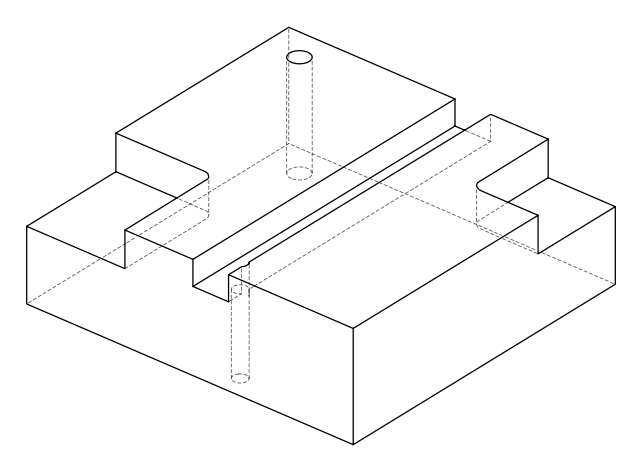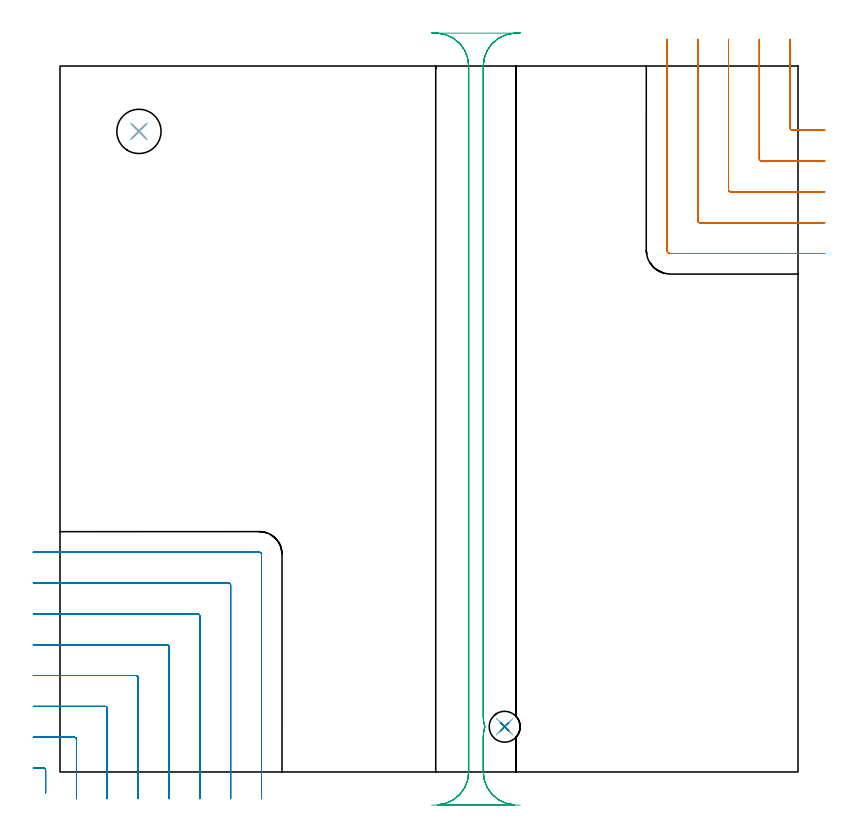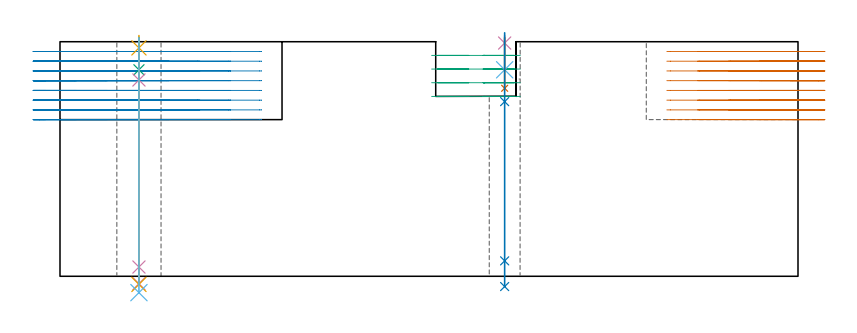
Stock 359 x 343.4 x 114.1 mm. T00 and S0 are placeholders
(PLAN: 12 operations, 9 tool changes, 37.7 min)
(1 MILL_CORNER_NOTCH_RECTANGULAR | CORNER_NOTCH_RECTANGULAR | UGT0201_094 | Follow Part, ap 5, ae 75% | 10.72 min | 281977 mm3)
(2 MILL_CORNER_NOTCH_RECTANGULAR_1 | CORNER_NOTCH_RECTANGULAR_1 | UGT0201_094 | Follow Part, ap 5, ae 75% | 17.76 min | 477557 mm3)
(3 MILL_RECTANGULAR_SLOT | SLOT_RECTANGULAR | UGT0201_004 | Follow Part, ap 8, ae 75% | 6.72 min | 357354 mm3)
(4 SPOT_DRILL | STEP1HOLE | NXT0321_9005460120000 | 0.03 min | 0 mm3)
(5 SPOT_DRILL_1 | STEP1HOLE_1 | NXT0321_9005460120000 | 0.05 min | 190 mm3)
(6 DRILL_BLIND_HOLE_INTO_CENTER | STEP1HOLE | NXT0301_062 | 0.06 min | 0 mm3)
(7 DRILL_TO_ENLARGE_BLIND_HOLE | STEP1HOLE | UGT0301_281 | 0.1 min | 189 mm3)
(8 GUN_DRILL_THROUGH_HOLE | STEP1HOLE | UGT0307_012 | 0.68 min | 15406 mm3)
(9 DRILL_BLIND_HOLE_INTO_CENTER_1 | STEP1HOLE_1 | NXT0301_062 | 0.06 min | 728 mm3)
(10 GUN_DRILL_THROUGH_HOLE_1 | STEP1HOLE_1 | UGT0307_006 | 0.55 min | 6438 mm3)
(11 DRILL_TO_ENLARGE_THROUGH_HOLE | STEP1HOLE_1 | NXT0301_102 | 0.48 min | 8961 mm3)
(12 DRILL_TO_ENLARGE_THROUGH_HOLE_1 | STEP1HOLE_1 | UGT0301_052 | 0.5 min | 25105 mm3)
(TOOL UGT0201_094 | End mill 20 mm | D20 FL38 Z4)
(TOOL UGT0201_004 | End Mill 32 mm | D32 FL53 Z6)
(TOOL NXT0321_9005460120000 | NC Spot Drill, 142deg, 12mm, Carbide, Uncoated | D12 PA142 FL30 Z2)
(TOOL NXT0301_062 | Carbide Drill 9.1mm [860.1-0910-027A1-MM 2214] | D9.1 PA140 FL47 Z2)
(TOOL UGT0301_281 | Twist Drill 15.1 mm | D15.1 PA118 FL120 Z2)
(TOOL UGT0307_012 | Gun Drill 15 mm | D15 PA130 FL24 Z1)
(TOOL UGT0307_006 | Gun Drill 9 mm | D9 PA130 FL24 Z1)
(TOOL NXT0301_102 | Carbide Drill 13.5mm [860.1-1350-108A1-MM 2214] | D13.5 PA140 FL123 Z2)
(TOOL UGT0301_052 | Twist Drill 21.5 mm | D21.5 PA118 FL150 Z2)
(OP 1 MILL_CORNER_NOTCH_RECTANGULAR)
G17 G21 G94 G90
T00 M6
G54
G17 G0 G90 X355.2 Y356.4 S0 M3
G43 Z124.1 H0
Z109.362
G94 G1 Y353.4 F250.
Y313.194 F500.
G3 X356.194 Y312.2 R1.
G1 X369.
X372. F250.
G0 Z124.1
X340.2 Y356.4
Z109.362
G1 Y353.4
Y298.195 F500.
G3 X341.195 Y297.2 R1.
G1 X369.
X372. F250.
G0 Z124.1
X325.2 Y356.4
Z109.362
G1 Y353.4
Y283.195 F500.
G3 X326.195 Y282.2 R1.
G1 X369.
X372. F250.
G0 Z124.1
X310.2 Y356.4
Z109.362
G1 Y353.4
Y268.195 F500.
G3 X311.195 Y267.2 R1.
G1 X369.
X372. F250.
G0 Z124.1
X295.2 Y356.4
Z109.362
G1 Y353.4
Y253.9 F500.
G3 X296.9 Y252.2 R1.7
G1 X369.
X372. F250.
G0 Z124.1
X355.2 Y356.4
Z104.625
G1 Y353.4
Y313.194 F500.
G3 X356.194 Y312.2 R1.
G1 X369.
X372. F250.
G0 Z124.1
X340.2 Y356.4
Z104.625
G1 Y353.4
Y298.195 F500.
G3 X341.195 Y297.2 R1.
G1 X369.
X372. F250.
G0 Z124.1
X325.2 Y356.4
Z104.625
G1 Y353.4
Y283.195 F500.
G3 X326.195 Y282.2 R1.
G1 X369.
X372. F250.
G0 Z124.1
X310.2 Y356.4
Z104.625
G1 Y353.4
Y268.195 F500.
G3 X311.195 Y267.2 R1.
G1 X369.
X372. F250.
G0 Z124.1
X295.2 Y356.4
Z104.625
G1 Y353.4
Y253.9 F500.
G3 X296.9 Y252.2 R1.7
G1 X369.
X372. F250.
G0 Z124.1
X355.2 Y356.4
Z99.887
G1 Y353.4
Y313.194 F500.
G3 X356.194 Y312.2 R1.
G1 X369.
X372. F250.
G0 Z124.1
X340.2 Y356.4
Z99.887
G1 Y353.4
Y298.195 F500.
G3 X341.195 Y297.2 R1.
G1 X369.
X372. F250.
G0 Z124.1
X325.2 Y356.4
Z99.887
G1 Y353.4
Y283.195 F500.
G3 X326.195 Y282.2 R1.
G1 X369.
X372. F250.
G0 Z124.1
X310.2 Y356.4
Z99.887
G1 Y353.4
Y268.195 F500.
G3 X311.195 Y267.2 R1.
G1 X369.
X372. F250.
G0 Z124.1
X295.2 Y356.4
Z99.887
G1 Y353.4
Y253.9 F500.
G3 X296.9 Y252.2 R1.7
G1 X369.
X372. F250.
G0 Z124.1
X355.2 Y356.4
Z95.15
G1 Y353.4
Y313.194 F500.
G3 X356.194 Y312.2 R1.
G1 X369.
X372. F250.
G0 Z124.1
X340.2 Y356.4
Z95.15
G1 Y353.4
Y298.195 F500.
G3 X341.195 Y297.2 R1.
G1 X369.
X372. F250.
G0 Z124.1
X325.2 Y356.4
Z95.15
G1 Y353.4
Y283.195 F500.
G3 X326.195 Y282.2 R1.
G1 X369.
X372. F250.
G0 Z124.1
X310.2 Y356.4
Z95.15
G1 Y353.4
Y268.195 F500.
G3 X311.195 Y267.2 R1.
G1 X369.
X372. F250.
G0 Z124.1
X295.2 Y356.4
Z95.15
G1 Y353.4
Y253.9 F500.
G3 X296.9 Y252.2 R1.7
G1 X369.
X372. F250.
G0 Z124.1
X355.2 Y356.4
Z90.412
G1 Y353.4
Y313.194 F500.
G3 X356.194 Y312.2 R1.
G1 X369.
X372. F250.
G0 Z124.1
X340.2 Y356.4
Z90.412
G1 Y353.4
Y298.195 F500.
G3 X341.195 Y297.2 R1.
G1 X369.
X372. F250.
G0 Z124.1
X325.2 Y356.4
Z90.412
G1 Y353.4
Y283.195 F500.
G3 X326.195 Y282.2 R1.
G1 X369.
X372. F250.
G0 Z124.1
X310.2 Y356.4
Z90.412
G1 Y353.4
Y268.195 F500.
G3 X311.195 Y267.2 R1.
G1 X369.
X372. F250.
G0 Z124.1
X295.2 Y356.4
Z90.412
G1 Y353.4
Y253.9 F500.
G3 X296.9 Y252.2 R1.7
G1 X369.
X372. F250.
G0 Z124.1
X355.2 Y356.4
Z85.675
G1 Y353.4
Y313.194 F500.
G3 X356.194 Y312.2 R1.
G1 X369.
X372. F250.
G0 Z124.1
X340.2 Y356.4
Z85.675
G1 Y353.4
Y298.195 F500.
G3 X341.195 Y297.2 R1.
G1 X369.
X372. F250.
G0 Z124.1
X325.2 Y356.4
Z85.675
G1 Y353.4
Y283.195 F500.
G3 X326.195 Y282.2 R1.
G1 X369.
X372. F250.
G0 Z124.1
X310.2 Y356.4
Z85.675
G1 Y353.4
Y268.195 F500.
G3 X311.195 Y267.2 R1.
G1 X369.
X372. F250.
G0 Z124.1
X295.2 Y356.4
Z85.675
G1 Y353.4
Y253.9 F500.
G3 X296.9 Y252.2 R1.7
G1 X369.
X372. F250.
G0 Z124.1
X355.2 Y356.4
Z80.937
G1 Y353.4
Y313.194 F500.
G3 X356.194 Y312.2 R1.
G1 X369.
X372. F250.
G0 Z124.1
X340.2 Y356.4
Z80.937
G1 Y353.4
Y298.195 F500.
G3 X341.195 Y297.2 R1.
G1 X369.
X372. F250.
G0 Z124.1
X325.2 Y356.4
Z80.937
G1 Y353.4
Y283.195 F500.
G3 X326.195 Y282.2 R1.
G1 X369.
X372. F250.
G0 Z124.1
X310.2 Y356.4
Z80.937
G1 Y353.4
Y268.195 F500.
G3 X311.195 Y267.2 R1.
G1 X369.
X372. F250.
G0 Z124.1
X295.2 Y356.4
Z80.937
G1 Y353.4
Y253.9 F500.
G3 X296.9 Y252.2 R1.7
G1 X369.
X372. F250.
G0 Z124.1
X355.2 Y356.4
Z76.2
G1 Y353.4
Y313.194 F500.
G3 X356.194 Y312.2 R1.
G1 X369.
X372. F250.
G0 Z124.1
X340.2 Y356.4
Z76.2
G1 Y353.4
Y298.195 F500.
G3 X341.195 Y297.2 R1.
G1 X369.
X372. F250.
G0 Z124.1
X325.2 Y356.4
Z76.2
G1 Y353.4
Y283.195 F500.
G3 X326.195 Y282.2 R1.
G1 X369.
X372. F250.
G0 Z124.1
X310.2 Y356.4
Z76.2
G1 Y353.4
Y268.195 F500.
G3 X311.195 Y267.2 R1.
G1 X369.
X372. F250.
G0 Z124.1
X295.2 Y356.4
Z76.2
G1 Y353.4
Y253.9 F500.
G3 X296.9 Y252.2 R1.7
G1 X369.
X372. F250.
G0 Z124.1
M5
M2
(OP 2 MILL_CORNER_NOTCH_RECTANGULAR_1)
G17 G21 G94 G90
T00 M6
G54
G17 G0 G90 X-7. Y-10.141 S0 M3
G43 Z124.1 H0
Z109.362
G94 G1 Y-7.141 F250.
Y0.907 F500.
G3 X-7.993 Y1.9 R1.
G1 X-10.
X-13. F250.
G0 Z124.1
X8. Y-13.
Z109.362
G1 Y-10.
Y15.907 F500.
G3 X7.007 Y16.9 R1.
G1 X-10.
X-13. F250.
G0 Z124.1
X23. Y-13.
Z109.362
G1 Y-10.
Y30.906 F500.
G3 X22.006 Y31.9 R1.
G1 X-10.
X-13. F250.
G0 Z124.1
X38. Y-13.
Z109.362
G1 Y-10.
Y45.906 F500.
G3 X37.006 Y46.9 R1.
G1 X-10.
X-13. F250.
G0 Z124.1
X53. Y-13.
Z109.362
G1 Y-10.
Y60.905 F500.
G3 X52.005 Y61.9 R1.
G1 X-10.
X-13. F250.
G0 Z124.1
X68. Y-13.
Z109.362
G1 Y-10.
Y75.905 F500.
G3 X67.005 Y76.9 R1.
G1 X-10.
X-13. F250.
G0 Z124.1
X83. Y-13.
Z109.362
G1 Y-10.
Y90.905 F500.
G3 X82.005 Y91.9 R1.
G1 X-10.
X-13. F250.
G0 Z124.1
X98. Y-13.
Z109.362
G1 Y-10.
Y105.905 F500.
G3 X97.005 Y106.9 R1.
G1 X-10.
X-13. F250.
G0 Z124.1
X-7. Y-10.141
Z104.625
G1 Y-7.141
Y0.907 F500.
G3 X-7.993 Y1.9 R1.
G1 X-10.
X-13. F250.
G0 Z124.1
X8. Y-13.
Z104.625
G1 Y-10.
Y15.907 F500.
G3 X7.007 Y16.9 R1.
G1 X-10.
X-13. F250.
G0 Z124.1
X23. Y-13.
Z104.625
G1 Y-10.
Y30.906 F500.
G3 X22.006 Y31.9 R1.
G1 X-10.
X-13. F250.
G0 Z124.1
X38. Y-13.
Z104.625
G1 Y-10.
Y45.906 F500.
G3 X37.006 Y46.9 R1.
G1 X-10.
X-13. F250.
G0 Z124.1
X53. Y-13.
Z104.625
G1 Y-10.
Y60.905 F500.
G3 X52.005 Y61.9 R1.
G1 X-10.
X-13. F250.
G0 Z124.1
X68. Y-13.
Z104.625
G1 Y-10.
Y75.905 F500.
G3 X67.005 Y76.9 R1.
G1 X-10.
X-13. F250.
G0 Z124.1
X83. Y-13.
Z104.625
G1 Y-10.
Y90.905 F500.
G3 X82.005 Y91.9 R1.
G1 X-10.
X-13. F250.
G0 Z124.1
X98. Y-13.
Z104.625
G1 Y-10.
Y105.905 F500.
G3 X97.005 Y106.9 R1.
G1 X-10.
X-13. F250.
G0 Z124.1
X-7. Y-10.141
Z99.887
G1 Y-7.141
Y0.907 F500.
G3 X-7.993 Y1.9 R1.
G1 X-10.
X-13. F250.
G0 Z124.1
X8. Y-13.
Z99.887
G1 Y-10.
Y15.907 F500.
G3 X7.007 Y16.9 R1.
G1 X-10.
X-13. F250.
G0 Z124.1
X23. Y-13.
Z99.887
G1 Y-10.
Y30.906 F500.
G3 X22.006 Y31.9 R1.
G1 X-10.
X-13. F250.
G0 Z124.1
X38. Y-13.
Z99.887
G1 Y-10.
Y45.906 F500.
G3 X37.006 Y46.9 R1.
G1 X-10.
X-13. F250.
G0 Z124.1
X53. Y-13.
Z99.887
G1 Y-10.
Y60.905 F500.
G3 X52.005 Y61.9 R1.
G1 X-10.
X-13. F250.
G0 Z124.1
X68. Y-13.
Z99.887
G1 Y-10.
Y75.905 F500.
G3 X67.005 Y76.9 R1.
G1 X-10.
X-13. F250.
G0 Z124.1
X83. Y-13.
Z99.887
G1 Y-10.
Y90.905 F500.
G3 X82.005 Y91.9 R1.
G1 X-10.
X-13. F250.
G0 Z124.1
X98. Y-13.
Z99.887
G1 Y-10.
Y105.905 F500.
G3 X97.005 Y106.9 R1.
G1 X-10.
X-13. F250.
G0 Z124.1
X-7. Y-10.141
Z95.15
G1 Y-7.141
Y0.907 F500.
G3 X-7.993 Y1.9 R1.
G1 X-10.
X-13. F250.
G0 Z124.1
X8. Y-13.
Z95.15
G1 Y-10.
Y15.907 F500.
G3 X7.007 Y16.9 R1.
G1 X-10.
X-13. F250.
G0 Z124.1
X23. Y-13.
Z95.15
G1 Y-10.
Y30.906 F500.
G3 X22.006 Y31.9 R1.
G1 X-10.
X-13. F250.
G0 Z124.1
X38. Y-13.
Z95.15
G1 Y-10.
Y45.906 F500.
G3 X37.006 Y46.9 R1.
G1 X-10.
X-13. F250.
G0 Z124.1
X53. Y-13.
Z95.15
G1 Y-10.
Y60.905 F500.
G3 X52.005 Y61.9 R1.
G1 X-10.
X-13. F250.
G0 Z124.1
X68. Y-13.
Z95.15
G1 Y-10.
Y75.905 F500.
G3 X67.005 Y76.9 R1.
G1 X-10.
X-13. F250.
G0 Z124.1
X83. Y-13.
Z95.15
G1 Y-10.
Y90.905 F500.
G3 X82.005 Y91.9 R1.
G1 X-10.
X-13. F250.
G0 Z124.1
X98. Y-13.
Z95.15
G1 Y-10.
Y105.905 F500.
G3 X97.005 Y106.9 R1.
G1 X-10.
X-13. F250.
G0 Z124.1
X-7. Y-10.141
Z90.412
G1 Y-7.141
Y0.907 F500.
G3 X-7.993 Y1.9 R1.
G1 X-10.
X-13. F250.
G0 Z124.1
X8. Y-13.
Z90.412
G1 Y-10.
Y15.907 F500.
G3 X7.007 Y16.9 R1.
G1 X-10.
X-13. F250.
G0 Z124.1
X23. Y-13.
Z90.412
G1 Y-10.
Y30.906 F500.
G3 X22.006 Y31.9 R1.
G1 X-10.
X-13. F250.
G0 Z124.1
X38. Y-13.
Z90.412
G1 Y-10.
Y45.906 F500.
G3 X37.006 Y46.9 R1.
G1 X-10.
X-13. F250.
G0 Z124.1
X53. Y-13.
Z90.412
G1 Y-10.
Y60.905 F500.
G3 X52.005 Y61.9 R1.
G1 X-10.
X-13. F250.
G0 Z124.1
X68. Y-13.
Z90.412
G1 Y-10.
Y75.905 F500.
G3 X67.005 Y76.9 R1.
G1 X-10.
X-13. F250.
G0 Z124.1
X83. Y-13.
Z90.412
G1 Y-10.
Y90.905 F500.
G3 X82.005 Y91.9 R1.
G1 X-10.
X-13. F250.
G0 Z124.1
X98. Y-13.
Z90.412
G1 Y-10.
Y105.905 F500.
G3 X97.005 Y106.9 R1.
G1 X-10.
X-13. F250.
G0 Z124.1
X-7. Y-10.141
Z85.675
G1 Y-7.141
Y0.907 F500.
G3 X-7.993 Y1.9 R1.
G1 X-10.
X-13. F250.
G0 Z124.1
X8. Y-13.
Z85.675
G1 Y-10.
Y15.907 F500.
G3 X7.007 Y16.9 R1.
G1 X-10.
X-13. F250.
G0 Z124.1
X23. Y-13.
Z85.675
G1 Y-10.
Y30.906 F500.
G3 X22.006 Y31.9 R1.
G1 X-10.
X-13. F250.
G0 Z124.1
X38. Y-13.
Z85.675
G1 Y-10.
Y45.906 F500.
G3 X37.006 Y46.9 R1.
G1 X-10.
X-13. F250.
G0 Z124.1
X53. Y-13.
Z85.675
G1 Y-10.
Y60.905 F500.
G3 X52.005 Y61.9 R1.
G1 X-10.
X-13. F250.
G0 Z124.1
X68. Y-13.
Z85.675
G1 Y-10.
Y75.905 F500.
G3 X67.005 Y76.9 R1.
G1 X-10.
X-13. F250.
G0 Z124.1
X83. Y-13.
Z85.675
G1 Y-10.
Y90.905 F500.
G3 X82.005 Y91.9 R1.
G1 X-10.
X-13. F250.
G0 Z124.1
X98. Y-13.
Z85.675
G1 Y-10.
Y105.905 F500.
G3 X97.005 Y106.9 R1.
G1 X-10.
X-13. F250.
G0 Z124.1
X-7. Y-10.141
Z80.937
G1 Y-7.141
Y0.907 F500.
G3 X-7.993 Y1.9 R1.
G1 X-10.
X-13. F250.
G0 Z124.1
X8. Y-13.
Z80.937
G1 Y-10.
Y15.907 F500.
G3 X7.007 Y16.9 R1.
G1 X-10.
X-13. F250.
G0 Z124.1
X23. Y-13.
Z80.937
G1 Y-10.
Y30.906 F500.
G3 X22.006 Y31.9 R1.
G1 X-10.
X-13. F250.
G0 Z124.1
X38. Y-13.
Z80.937
G1 Y-10.
Y45.906 F500.
G3 X37.006 Y46.9 R1.
G1 X-10.
X-13. F250.
G0 Z124.1
X53. Y-13.
Z80.937
G1 Y-10.
Y60.905 F500.
G3 X52.005 Y61.9 R1.
G1 X-10.
X-13. F250.
G0 Z124.1
X68. Y-13.
Z80.937
G1 Y-10.
Y75.905 F500.
G3 X67.005 Y76.9 R1.
G1 X-10.
X-13. F250.
G0 Z124.1
X83. Y-13.
Z80.937
G1 Y-10.
Y90.905 F500.
G3 X82.005 Y91.9 R1.
G1 X-10.
X-13. F250.
G0 Z124.1
X98. Y-13.
Z80.937
G1 Y-10.
Y105.905 F500.
G3 X97.005 Y106.9 R1.
G1 X-10.
X-13. F250.
G0 Z124.1
X-7. Y-10.141
Z76.2
G1 Y-7.141
Y0.907 F500.
G3 X-7.993 Y1.9 R1.
G1 X-10.
X-13. F250.
G0 Z124.1
X8. Y-13.
Z76.2
G1 Y-10.
Y15.907 F500.
G3 X7.007 Y16.9 R1.
G1 X-10.
X-13. F250.
G0 Z124.1
X23. Y-13.
Z76.2
G1 Y-10.
Y30.906 F500.
G3 X22.006 Y31.9 R1.
G1 X-10.
X-13. F250.
G0 Z124.1
X38. Y-13.
Z76.2
G1 Y-10.
Y45.906 F500.
G3 X37.006 Y46.9 R1.
G1 X-10.
X-13. F250.
G0 Z124.1
X53. Y-13.
Z76.2
G1 Y-10.
Y60.905 F500.
G3 X52.005 Y61.9 R1.
G1 X-10.
X-13. F250.
G0 Z124.1
X68. Y-13.
Z76.2
G1 Y-10.
Y75.905 F500.
G3 X67.005 Y76.9 R1.
G1 X-10.
X-13. F250.
G0 Z124.1
X83. Y-13.
Z76.2
G1 Y-10.
Y90.905 F500.
G3 X82.005 Y91.9 R1.
G1 X-10.
X-13. F250.
G0 Z124.1
X98. Y-13.
Z76.2
G1 Y-10.
Y105.905 F500.
G3 X97.005 Y106.9 R1.
G1 X-10.
X-13. F250.
G0 Z124.1
M5
M2
(OP 3 MILL_RECTANGULAR_SLOT)
G17 G21 G94 G90
T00 M6
G54
G17 G0 G90 X223.915 Y-16.154 S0 M3
G43 Z124.1 H0
Z107.45
G94 G1 X220.921 Y-15.97 F250.
G2 X205.9 Y0. R16. F500.
G1 Y17.011
G2 X206.698 Y22. R16.
X205.9 Y26.989 R16.
G1 Y343.4
G2 X220.921 Y359.37 R16.
G1 Y359.4
X183.779
Y359.37
G2 X198.8 Y343.4 R16.
G1 Y0.
G2 X183.779 Y-15.97 R16.
G1 X180.785 Y-16.154 F250.
G0 Z124.1
Y359.554
Z100.8
G1 X183.779 Y359.37
G2 X198.8 Y343.4 R16. F500.
G1 Y0.
G2 X183.779 Y-15.97 R16.
G1 Y-16.
X220.921
Y-15.97
G2 X205.9 Y0. R16.
G1 Y17.011
G2 X206.698 Y22. R16.
X205.9 Y26.989 R16.
G1 Y343.4
G2 X220.921 Y359.37 R16.
G1 X223.915 Y359.554 F250.
G0 X180.785 Z94.15
G1 X183.779 Y359.37
G2 X198.8 Y343.4 R16. F500.
G1 Y0.
G2 X183.779 Y-15.97 R16.
G1 Y-16.
X220.921
Y-15.97
G2 X205.9 Y0. R16.
G1 Y17.011
G2 X206.698 Y22. R16.
X205.9 Y26.989 R16.
G1 Y343.4
G2 X220.921 Y359.37 R16.
G1 X223.915 Y359.554 F250.
G0 X180.785 Z87.5
G1 X183.779 Y359.37
G2 X198.8 Y343.4 R16. F500.
G1 Y0.
G2 X183.779 Y-15.97 R16.
G1 Y-16.
X220.921
Y-15.97
G2 X205.9 Y0. R16.
G1 Y17.011
G2 X206.698 Y22. R16.
X205.9 Y26.989 R16.
G1 Y343.4
G2 X220.921 Y359.37 R16.
G1 X223.915 Y359.554 F250.
G0 Z124.1
M5
M2
(OP 4 SPOT_DRILL)
G17 G21 G94 G90
T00 M6
G54
G17 G0 G90 X216.3 Y22. S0 M3
G43 Z124.1 H0
G94 G81 G98 Z113.454 F250. R117.1
G80
M5
M2
(OP 5 SPOT_DRILL_1)
G17 G21 G94 G90
T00 M6
G54
G17 G0 G90 X38.4 Y311.6 S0 M3
G43 Z124.1 H0
G94 G81 G98 Z111.1 F250. R117.1
G80
M5
M2
(OP 6 DRILL_BLIND_HOLE_INTO_CENTER)
G17 G21 G94 G90
T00 M6
G54
G17 G0 G90 X216.3 Y22. S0 M3
G43 Z124.1 H1
G94 G81 G98 Z100.45 F250. R116.1
G80
M5
M2
(OP 7 DRILL_TO_ENLARGE_BLIND_HOLE)
G17 G21 G94 G90
T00 M6
G54
G17 G0 G90 X216.3 Y22. S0 M3
G43 Z124.1 H0
G94 G81 G98 Z91.45 F250. R116.1
G80
M5
M2
(OP 8 GUN_DRILL_THROUGH_HOLE)
G17 G21 G94 G90
T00 M6
G54
G17 G0 G90 X216.3 Y22. M8
G43 Z124.1 H0
Z118.456
S716 M3
G94 G1 Z84.959 F125. M26
G4 X.084
Z7.5 F250.
G4 X.084
Z-4.997 F125.
G4 X.084
M5
M9
G0 Z118.456
Z124.1
M2
(OP 9 DRILL_BLIND_HOLE_INTO_CENTER_1)
G17 G21 G94 G90
T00 M6
G54
G17 G0 G90 X38.4 Y311.6 S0 M3
G43 Z124.1 H1
G94 G81 G98 Z100.45 F250. R116.1
G80
M5
M2
(OP 10 GUN_DRILL_THROUGH_HOLE_1)
G17 G21 G94 G90
T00 M6
G54
G17 G0 G90 X38.4 Y311.6 M8
G43 Z124.1 H0
Z110.701
S716 M3
G94 G1 Z95.489 F125. M26
G4 X.084
Z4.5 F250.
G4 X.084
Z-3.598 F125.
G4 X.084
M5
M9
G0 Z110.701
Z124.1
M2
(OP 11 DRILL_TO_ENLARGE_THROUGH_HOLE)
G17 G21 G94 G90
T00 M6
G54
G17 G0 G90 X38.4 Y311.6 S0 M3
G43 Z124.1 H1
G94 G73 G98 Z-3.957 F250. Q13.117 R116.1
G80
M5
M2
(OP 12 DRILL_TO_ENLARGE_THROUGH_HOLE_1)
G17 G21 G94 G90
T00 M6
G54
G17 G0 G90 X38.4 Y311.6 S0 M3
G43 Z124.1 H0
G94 G73 G98 Z-7.959 F250. Q20.343 R116.1
G80
M5
M2
